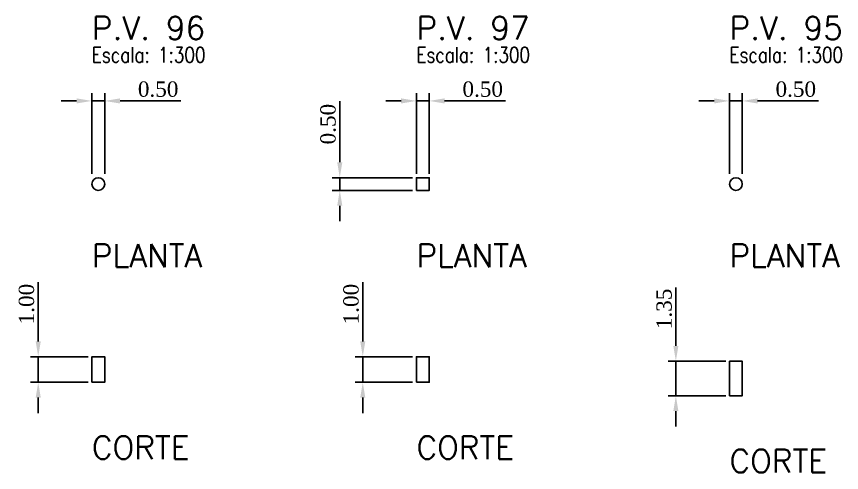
# Model space of a CAD drawing. Extents: x -44 to 14114764, y -20 to 289527804.
# Drawn here: x 359073.64 to 359105.92, y 7353467.91 to 7353485.74 of the extents above; entities that cross this region are included whole.
import ezdxf

# ---------------------------------------------------------------- set-up
doc = ezdxf.new("R2010")
doc.units = 0
doc.header["$PDMODE"] = 3
doc.header["$PDSIZE"] = 0.1
for name, color, linetype in [('DETALHE_POCO_COT', 8, 'Continuous'), ('DETALHE_POCO_FOR', 7, 'Continuous'), ('DETALHE_POCO_TIT', 5, 'Continuous'), ('DETALHE_POCO_TXT', 7, 'Continuous')]:
    doc.layers.add(name, color=color, linetype=linetype)
doc.styles.add('ROMANS', font='ROMANS.shx', dxfattribs={"height": 2})
doc.styles.get("Standard").update_dxf_attribs({"font": 'times.ttf'})
doc.dimstyles.new('ISO-25', dxfattribs={"dimtxt": 2.5, "dimasz": 2.5, "dimexe": 1.25, "dimexo": 0.625, "dimtad": 1, "dimtxsty": 'Standard', "dimcen": 2.5, "dimadec": 0, "dimazin": 0, "dimtfac": 1, "dimtmove": 0, "dimatfit": 3, "dimfxl": 1, "dimarcsym": 0})

# ---------------------------------------------------------------- blocks, each defined once
blk = doc.blocks.new('*D79')
at = {"layer": 'Defpoints', "color": 0, "transparency": 16777216}
for p in [(359077.092, 7353482.436), (359076.592, 7353479.436), (359077.092, 7353479.436)]:
    blk.add_point(p, dxfattribs=at)
at = {"layer": 'DETALHE_POCO_COT', "color": 0, "lineweight": -2, "transparency": 16777216}
for p, q in [((359076.592, 7353479.586), (359076.592, 7353482.736)), ((359077.092, 7353479.586), (359077.092, 7353482.736)), ((359075.992, 7353482.436), (359075.392, 7353482.436)), ((359076.592, 7353482.436), (359077.092, 7353482.436)), ((359077.692, 7353482.436), (359080.078, 7353482.436))]:
    blk.add_line(p, q, dxfattribs=at)
at = {"layer": 'DETALHE_POCO_COT', "color": 0, "transparency": 16777216}
for points in [[(359075.992, 7353482.536), (359075.992, 7353482.336), (359076.592, 7353482.436)], [(359077.692, 7353482.536), (359077.692, 7353482.336), (359077.092, 7353482.436)]]:
    blk.add_solid(points, dxfattribs=at)
at = {"layer": 'DETALHE_POCO_COT', "color": 0, "transparency": 16777216, "insert": (359079.185, 7353482.892), "char_height": 0.6, "attachment_point": 5}
blk.add_mtext('0.50', dxfattribs=at)
blk = doc.blocks.new('*D80')
at = {"layer": 'Defpoints', "color": 0, "transparency": 16777216}
for p in [(359074.492, 7353472.436), (359076.592, 7353472.436), (359076.592, 7353471.436)]:
    blk.add_point(p, dxfattribs=at)
at = {"layer": 'DETALHE_POCO_COT', "color": 0, "lineweight": -2, "transparency": 16777216}
for p, q in [((359074.492, 7353473.036), (359074.492, 7353475.351)), ((359076.442, 7353472.436), (359074.192, 7353472.436)), ((359074.492, 7353471.436), (359074.492, 7353472.436)), ((359076.442, 7353471.436), (359074.192, 7353471.436)), ((359074.492, 7353470.836), (359074.492, 7353470.236))]:
    blk.add_line(p, q, dxfattribs=at)
at = {"layer": 'DETALHE_POCO_COT', "color": 0, "transparency": 16777216}
for points in [[(359074.392, 7353473.036), (359074.592, 7353473.036), (359074.492, 7353472.436)], [(359074.392, 7353470.836), (359074.592, 7353470.836), (359074.492, 7353471.436)]]:
    blk.add_solid(points, dxfattribs=at)
at = {"layer": 'DETALHE_POCO_COT', "color": 0, "transparency": 16777216, "insert": (359074.036, 7353474.494), "char_height": 0.6, "attachment_point": 5, "rotation": 90}
blk.add_mtext('1.00', dxfattribs=at)
blk = doc.blocks.new('*D81')
at = {"layer": 'Defpoints', "color": 0, "transparency": 16777216}
for p in [(359089.792, 7353482.436), (359089.292, 7353479.436), (359089.792, 7353479.436)]:
    blk.add_point(p, dxfattribs=at)
at = {"layer": 'DETALHE_POCO_COT', "color": 0, "lineweight": -2, "transparency": 16777216}
for p, q in [((359089.292, 7353479.586), (359089.292, 7353482.736)), ((359089.792, 7353479.586), (359089.792, 7353482.736)), ((359088.692, 7353482.436), (359088.092, 7353482.436)), ((359089.292, 7353482.436), (359089.792, 7353482.436)), ((359090.392, 7353482.436), (359092.779, 7353482.436))]:
    blk.add_line(p, q, dxfattribs=at)
at = {"layer": 'DETALHE_POCO_COT', "color": 0, "transparency": 16777216}
for points in [[(359088.692, 7353482.536), (359088.692, 7353482.336), (359089.292, 7353482.436)], [(359090.392, 7353482.536), (359090.392, 7353482.336), (359089.792, 7353482.436)]]:
    blk.add_solid(points, dxfattribs=at)
at = {"layer": 'DETALHE_POCO_COT', "color": 0, "transparency": 16777216, "insert": (359091.886, 7353482.892), "char_height": 0.6, "attachment_point": 5}
blk.add_mtext('0.50', dxfattribs=at)
blk = doc.blocks.new('*D82')
at = {"layer": 'Defpoints', "color": 0, "transparency": 16777216}
for p in [(359086.292, 7353479.436), (359089.292, 7353479.436), (359089.292, 7353478.936)]:
    blk.add_point(p, dxfattribs=at)
at = {"layer": 'DETALHE_POCO_COT', "color": 0, "lineweight": -2, "transparency": 16777216}
for p, q in [((359086.292, 7353480.036), (359086.292, 7353482.423)), ((359089.142, 7353479.436), (359085.992, 7353479.436)), ((359086.292, 7353478.936), (359086.292, 7353479.436)), ((359089.142, 7353478.936), (359085.992, 7353478.936)), ((359086.292, 7353478.336), (359086.292, 7353477.736))]:
    blk.add_line(p, q, dxfattribs=at)
at = {"layer": 'DETALHE_POCO_COT', "color": 0, "transparency": 16777216}
for points in [[(359086.192, 7353480.036), (359086.392, 7353480.036), (359086.292, 7353479.436)], [(359086.192, 7353478.336), (359086.392, 7353478.336), (359086.292, 7353478.936)]]:
    blk.add_solid(points, dxfattribs=at)
at = {"layer": 'DETALHE_POCO_COT', "color": 0, "transparency": 16777216, "insert": (359085.836, 7353481.529), "char_height": 0.6, "attachment_point": 5, "rotation": 90}
blk.add_mtext('0.50', dxfattribs=at)
blk = doc.blocks.new('*D83')
at = {"layer": 'Defpoints', "color": 0, "transparency": 16777216}
for p in [(359087.192, 7353472.436), (359089.292, 7353472.436), (359089.292, 7353471.436)]:
    blk.add_point(p, dxfattribs=at)
at = {"layer": 'DETALHE_POCO_COT', "color": 0, "lineweight": -2, "transparency": 16777216}
for p, q in [((359087.192, 7353473.036), (359087.192, 7353475.351)), ((359089.142, 7353472.436), (359086.892, 7353472.436)), ((359087.192, 7353471.436), (359087.192, 7353472.436)), ((359089.142, 7353471.436), (359086.892, 7353471.436)), ((359087.192, 7353470.836), (359087.192, 7353470.236))]:
    blk.add_line(p, q, dxfattribs=at)
at = {"layer": 'DETALHE_POCO_COT', "color": 0, "transparency": 16777216}
for points in [[(359087.092, 7353473.036), (359087.292, 7353473.036), (359087.192, 7353472.436)], [(359087.092, 7353470.836), (359087.292, 7353470.836), (359087.192, 7353471.436)]]:
    blk.add_solid(points, dxfattribs=at)
at = {"layer": 'DETALHE_POCO_COT', "color": 0, "transparency": 16777216, "insert": (359086.736, 7353474.494), "char_height": 0.6, "attachment_point": 5, "rotation": 90}
blk.add_mtext('1.00', dxfattribs=at)
blk = doc.blocks.new('*D84')
at = {"layer": 'Defpoints', "color": 0, "transparency": 16777216}
for p in [(359102.043, 7353482.436), (359101.543, 7353479.436), (359102.043, 7353479.436)]:
    blk.add_point(p, dxfattribs=at)
at = {"layer": 'DETALHE_POCO_COT', "color": 0, "lineweight": -2, "transparency": 16777216}
for p, q in [((359101.543, 7353479.586), (359101.543, 7353482.736)), ((359102.043, 7353479.586), (359102.043, 7353482.736)), ((359100.943, 7353482.436), (359100.343, 7353482.436)), ((359101.543, 7353482.436), (359102.043, 7353482.436)), ((359102.643, 7353482.436), (359105.03, 7353482.436))]:
    blk.add_line(p, q, dxfattribs=at)
at = {"layer": 'DETALHE_POCO_COT', "color": 0, "transparency": 16777216}
for points in [[(359100.943, 7353482.536), (359100.943, 7353482.336), (359101.543, 7353482.436)], [(359102.643, 7353482.536), (359102.643, 7353482.336), (359102.043, 7353482.436)]]:
    blk.add_solid(points, dxfattribs=at)
at = {"layer": 'DETALHE_POCO_COT', "color": 0, "transparency": 16777216, "insert": (359104.137, 7353482.892), "char_height": 0.6, "attachment_point": 5}
blk.add_mtext('0.50', dxfattribs=at)
blk = doc.blocks.new('*D85')
at = {"layer": 'Defpoints', "color": 0, "transparency": 16777216}
for p in [(359099.443, 7353472.261), (359101.543, 7353472.261), (359101.543, 7353470.911)]:
    blk.add_point(p, dxfattribs=at)
at = {"layer": 'DETALHE_POCO_COT', "color": 0, "lineweight": -2, "transparency": 16777216}
for p, q in [((359099.443, 7353472.861), (359099.443, 7353475.149)), ((359101.393, 7353472.261), (359099.143, 7353472.261)), ((359099.443, 7353470.911), (359099.443, 7353472.261)), ((359101.393, 7353470.911), (359099.143, 7353470.911)), ((359099.443, 7353470.311), (359099.443, 7353469.711))]:
    blk.add_line(p, q, dxfattribs=at)
at = {"layer": 'DETALHE_POCO_COT', "color": 0, "transparency": 16777216}
for points in [[(359099.343, 7353472.861), (359099.543, 7353472.861), (359099.443, 7353472.261)], [(359099.343, 7353470.311), (359099.543, 7353470.311), (359099.443, 7353470.911)]]:
    blk.add_solid(points, dxfattribs=at)
at = {"layer": 'DETALHE_POCO_COT', "color": 0, "transparency": 16777216, "insert": (359098.987, 7353474.305), "char_height": 0.6, "attachment_point": 5, "rotation": 90}
blk.add_mtext('1.35', dxfattribs=at)

msp = doc.modelspace()

# ---------------------------------------------------------------- linework, layer by layer
at = {"layer": 'DETALHE_POCO_FOR', "linetype": 'Continuous'}
for points in [[(359089.292, 7353478.936), (359089.792, 7353478.936), (359089.792, 7353479.436), (359089.292, 7353479.436)], [(359089.292, 7353478.936), (359089.792, 7353478.936), (359089.792, 7353479.436), (359089.292, 7353479.436)], [(359076.592, 7353471.436), (359077.092, 7353471.436), (359077.092, 7353472.436), (359076.592, 7353472.436)], [(359076.592, 7353471.436), (359077.092, 7353471.436), (359077.092, 7353472.436), (359076.592, 7353472.436)], [(359089.292, 7353471.436), (359089.792, 7353471.436), (359089.792, 7353472.436), (359089.292, 7353472.436)], [(359089.292, 7353471.436), (359089.792, 7353471.436), (359089.792, 7353472.436), (359089.292, 7353472.436)], [(359101.543, 7353470.911), (359102.043, 7353470.911), (359102.043, 7353472.261), (359101.543, 7353472.261)], [(359101.543, 7353470.911), (359102.043, 7353470.911), (359102.043, 7353472.261), (359101.543, 7353472.261)]]:
    msp.add_lwpolyline(points, close=True, dxfattribs=at)
for centre in [(359076.842, 7353479.186), (359076.842, 7353479.186), (359101.793, 7353479.186), (359101.793, 7353479.186)]:
    msp.add_circle(centre, 0.25, dxfattribs=at)

# ---------------------------------------------------------------- texts
at = {"layer": 'DETALHE_POCO_TIT', "linetype": 'Continuous', "style": 'ROMANS'}
for s, p in [('P.V. 96', (359076.592, 7353484.836)), ('P.V. 97', (359089.292, 7353484.836)), ('P.V. 95', (359101.543, 7353484.836)), ('PLANTA', (359076.592, 7353475.936)), ('PLANTA', (359089.292, 7353475.936)), ('PLANTA', (359101.543, 7353475.936)), ('CORTE', (359076.592, 7353468.436)), ('CORTE', (359089.292, 7353468.436)), ('CORTE', (359101.543, 7353467.911))]:
    msp.add_text(s, height=0.9, dxfattribs=at).set_placement(p)
at = {"layer": 'DETALHE_POCO_TXT', "linetype": 'Continuous', "style": 'ROMANS', "width": 0.8}
for p in [(359076.592, 7353483.936), (359089.292, 7353483.936), (359101.543, 7353483.936)]:
    msp.add_text('Escala: 1:300', height=0.6, dxfattribs=at).set_placement(p)

# ---------------------------------------------------------------- dimensions: what is measured, and where the dimension line sits
at = {"layer": 'DETALHE_POCO_COT'}
for base, p1, p2, picture, middle in [((359077.092, 7353482.436), (359076.592, 7353479.436), (359077.092, 7353479.436), '*D79', (359079.185, 7353482.892)), ((359089.792, 7353482.436), (359089.292, 7353479.436), (359089.792, 7353479.436), '*D81', (359091.886, 7353482.892)), ((359102.043, 7353482.436), (359101.543, 7353479.436), (359102.043, 7353479.436), '*D84', (359104.137, 7353482.892))]:
    dim = msp.add_linear_dim(base=base, p1=p1, p2=p2, text='0.50', dimstyle='ISO-25', override={"dimscale": 0.24, "dimzin": 0}, dxfattribs=at)
    dim.commit()
    dim.dimension.update_dxf_attribs({"geometry": picture, "text_midpoint": middle})
for base, p1, p2, text, picture, middle in [((359086.292, 7353479.436), (359089.292, 7353478.936), (359089.292, 7353479.436), '0.50', '*D82', (359085.836, 7353481.529)), ((359074.492, 7353472.436), (359076.592, 7353471.436), (359076.592, 7353472.436), '1.00', '*D80', (359074.036, 7353474.494)), ((359087.192, 7353472.436), (359089.292, 7353471.436), (359089.292, 7353472.436), '1.00', '*D83', (359086.736, 7353474.494)), ((359099.443, 7353472.261), (359101.543, 7353470.911), (359101.543, 7353472.261), '1.35', '*D85', (359098.987, 7353474.305))]:
    dim = msp.add_linear_dim(base=base, p1=p1, p2=p2, angle=90, text=text, dimstyle='ISO-25', override={"dimscale": 0.24, "dimzin": 0}, dxfattribs=at)
    dim.commit()
    dim.dimension.update_dxf_attribs({"geometry": picture, "text_midpoint": middle})

doc.saveas('drawing.dxf')
